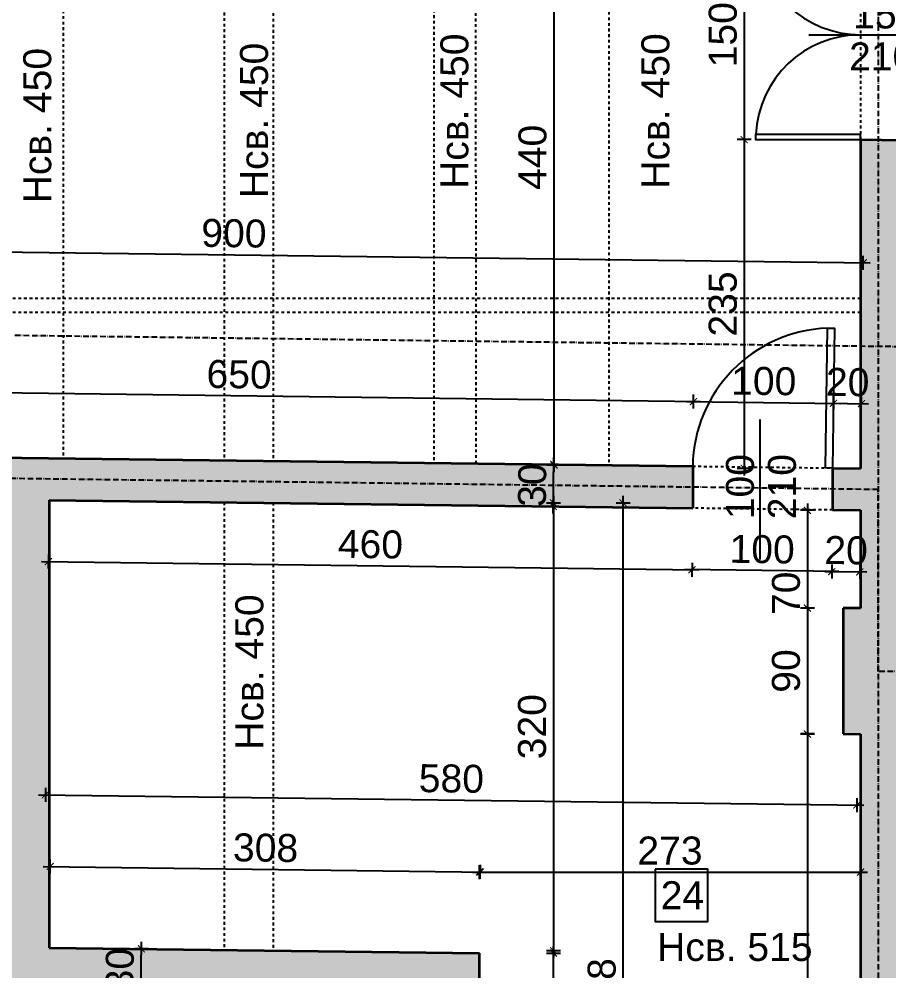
# Model space of a CAD drawing. Header units: inches. Extents: x -72385 to 39588, y -6525 to 66685.
# Drawn here: x -51999 to -51377, y 22684 to 23364 of the extents above; entities that cross this region are included whole.
import ezdxf

# ---------------------------------------------------------------- set-up
doc = ezdxf.new("R2010")
doc.units = ezdxf.units.IN
doc.header["$MEASUREMENT"] = 0
doc.linetypes.add('DashDot', pattern=[0.6, 0.4, -0.1, 0, -0.1])
doc.linetypes.add('Hidden', pattern=[0.4, 0.2, -0.2])
for name, color, linetype, lineweight in [('Врати', 251, 'Continuous', 25), ('Линия на разрез', 252, 'DashDot', 25), ('Надписи Hсв', 252, 'Continuous', 25), ('Надписи врати', 252, 'Continuous', 25), ('Надписи коти вътрешни', 252, 'Continuous', 25), ('Надписи номера на пом.', 252, 'Continuous', 25), ('Оси', 252, 'DashDot', 25), ('Пунктир', 253, 'Hidden', 25), ('Разрезни линии', 7, 'Continuous', 35), ('Щрих стени', 254, 'Continuous', 25)]:
    doc.layers.add(name, color=color, linetype=linetype, lineweight=lineweight)
doc.styles.add('Arial Regular', font='arial.ttf')
doc.styles.get("Standard").update_dxf_attribs({"font": 'arial.ttf'})
doc.dimstyles.new('Annotative', dxfattribs={"dimscale": 0, "dimtxt": 20, "dimasz": 5, "dimexe": 5, "dimexo": 5, "dimgap": 5, "dimtad": 1, "dimdec": 0, "dimzin": 0, "dimdsep": 46, "dimtxsty": 'Standard', "dimblk": 'ARCHTICK', "dimcen": 5, "dimdle": 5, "dimadec": 0, "dimazin": 0, "dimtfac": 1, "dimtdec": 0, "dimtofl": 0, "dimtmove": 0, "dimatfit": 3, "dimldrblk": 'ARCHTICK', "dimfxl": 5, "dimfxlon": 1, "dimtolj": 1, "dimtzin": 0, "dimarcsym": 1})

# ---------------------------------------------------------------- blocks, each defined once
blk = doc.blocks.new('_ArchTick')
at = {"color": 0, "linetype": 'ByBlock', "const_width": 0.15}
blk.add_lwpolyline([(-0.5, -0.5), (0.5, 0.5)], dxfattribs=at)
blk = doc.blocks.new('*D2519')
at = {"layer": 'Defpoints', "color": 0, "ltscale": 50, "transparency": 16777216}
for p in [(-51669.84, 22696.63), (-51616.89, 22696.63), (-51669.84, 22319.1)]:
    blk.add_point(p, dxfattribs=at)
at = {"layer": 'Надписи коти вътрешни', "color": 0, "lineweight": -2, "ltscale": 50, "transparency": 16777216}
for p, q in [((-51616.89, 22314.1), (-51616.89, 22701.63)), ((-51621.89, 22696.63), (-51611.89, 22696.63)), ((-51621.89, 22319.1), (-51611.89, 22319.1))]:
    blk.add_line(p, q, dxfattribs=at)
at = {"layer": 'Надписи коти вътрешни', "color": 0, "lineweight": -2, "ltscale": 50, "transparency": 16777216, "xscale": 5, "yscale": 5, "zscale": 5}
for p, rotation in [((-51616.89, 22696.63), 90), ((-51616.89, 22319.1), 270)]:
    blk.add_blockref('_ArchTick', p, dxfattribs=dict(at, rotation=rotation))
at = {"layer": 'Надписи коти вътрешни', "color": 0, "ltscale": 50, "transparency": 16777216, "insert": (-51632.11, 22507.87), "char_height": 20, "attachment_point": 5, "rotation": 90}
blk.add_mtext('\\A1;378', dxfattribs=at)
blk = doc.blocks.new('*D2520')
at = {"layer": 'Defpoints', "color": 0, "ltscale": 50, "transparency": 16777216}
for p in [(-51817.34, 23018.53), (-51817.34, 22698.51), (-51616.89, 22698.51)]:
    blk.add_point(p, dxfattribs=at)
at = {"layer": 'Надписи коти вътрешни', "color": 0, "lineweight": -2, "ltscale": 50, "transparency": 16777216}
for p, q in [((-51616.89, 23023.53), (-51616.89, 22693.51)), ((-51621.89, 23018.53), (-51611.89, 23018.53)), ((-51621.89, 22698.51), (-51611.89, 22698.51))]:
    blk.add_line(p, q, dxfattribs=at)
at = {"layer": 'Надписи коти вътрешни', "color": 0, "lineweight": -2, "ltscale": 50, "transparency": 16777216, "xscale": 5, "yscale": 5, "zscale": 5}
for p, rotation in [((-51616.89, 23018.53), 90), ((-51616.89, 22698.51), 270)]:
    blk.add_blockref('_ArchTick', p, dxfattribs=dict(at, rotation=rotation))
at = {"layer": 'Надписи коти вътрешни', "color": 0, "ltscale": 50, "transparency": 16777216, "insert": (-51632.11, 22858.52), "char_height": 20, "attachment_point": 5, "rotation": 90}
blk.add_mtext('\\A1;320', dxfattribs=at)
blk = doc.blocks.new('*D2521')
at = {"layer": 'Defpoints', "color": 0, "ltscale": 50, "transparency": 16777216}
for p in [(-51669.1, 22754.71), (-51977.34, 22700.55), (-51669.84, 22696.63)]:
    blk.add_point(p, dxfattribs=at)
at = {"layer": 'Надписи коти вътрешни', "color": 0, "lineweight": -2, "ltscale": 50, "transparency": 16777216}
for p, q in [((-51976.66, 22753.63), (-51976.53, 22763.63)), ((-51981.6, 22758.69), (-51664.1, 22754.65)), ((-51669.16, 22749.71), (-51669.03, 22759.71))]:
    blk.add_line(p, q, dxfattribs=at)
at = {"layer": 'Надписи коти вътрешни', "color": 0, "lineweight": -2, "ltscale": 50, "transparency": 16777216, "xscale": 5, "yscale": 5, "zscale": 5}
for p, rotation in [((-51976.6, 22758.63), 179.2706286525459), ((-51669.1, 22754.71), 359.2706286525458)]:
    blk.add_blockref('_ArchTick', p, dxfattribs=dict(at, rotation=rotation))
at = {"layer": 'Надписи коти вътрешни', "color": 0, "ltscale": 50, "transparency": 16777216, "insert": (-51822.65, 22771.89), "char_height": 20, "attachment_point": 5, "rotation": 359.27063}
blk.add_mtext('\\A1;308', dxfattribs=at)
blk = doc.blocks.new('*D2522')
at = {"layer": 'Defpoints', "color": 0, "ltscale": 50, "transparency": 16777216}
for p in [(-51397.34, 22754.65), (-51669.84, 22696.63), (-51397.34, 22696.63)]:
    blk.add_point(p, dxfattribs=at)
at = {"layer": 'Надписи коти вътрешни', "color": 0, "lineweight": -2, "ltscale": 50, "transparency": 16777216}
for p, q in [((-51674.84, 22754.65), (-51392.34, 22754.65)), ((-51669.84, 22749.65), (-51669.84, 22759.65)), ((-51397.34, 22749.65), (-51397.34, 22759.65))]:
    blk.add_line(p, q, dxfattribs=at)
at = {"layer": 'Надписи коти вътрешни', "color": 0, "lineweight": -2, "ltscale": 50, "transparency": 16777216, "xscale": 5, "yscale": 5, "zscale": 5, "rotation": 180}
blk.add_blockref('_ArchTick', (-51669.84, 22754.65), dxfattribs=at)
at = {"layer": 'Надписи коти вътрешни', "color": 0, "lineweight": -2, "ltscale": 50, "transparency": 16777216, "xscale": 5, "yscale": 5, "zscale": 5}
blk.add_blockref('_ArchTick', (-51397.34, 22754.65), dxfattribs=at)
at = {"layer": 'Надписи коти вътрешни', "color": 0, "ltscale": 50, "transparency": 16777216, "insert": (-51533.59, 22769.87), "char_height": 20, "attachment_point": 5}
blk.add_mtext('\\A1;273', dxfattribs=at)
blk = doc.blocks.new('*D2523')
at = {"layer": 'Defpoints', "color": 0, "ltscale": 50, "transparency": 16777216}
for p in [(-51977.34, 23020.57), (-51397.34, 23013.19), (-51400.02, 22802.47)]:
    blk.add_point(p, dxfattribs=at)
at = {"layer": 'Надписи коти вътрешни', "color": 0, "lineweight": -2, "ltscale": 50, "transparency": 16777216}
for p, q in [((-51985.02, 22809.91), (-51395.02, 22802.4)), ((-51979.96, 22814.85), (-51980.08, 22804.85)), ((-51399.96, 22807.47), (-51400.08, 22797.47))]:
    blk.add_line(p, q, dxfattribs=at)
at = {"layer": 'Надписи коти вътрешни', "color": 0, "lineweight": -2, "ltscale": 50, "transparency": 16777216, "xscale": 5, "yscale": 5, "zscale": 5}
for p, rotation in [((-51980.02, 22809.85), 179.270628652547), ((-51400.02, 22802.47), 359.2706286525469)]:
    blk.add_blockref('_ArchTick', p, dxfattribs=dict(at, rotation=rotation))
at = {"layer": 'Надписи коти вътрешни', "color": 0, "ltscale": 50, "transparency": 16777216, "insert": (-51689.83, 22821.37), "char_height": 20, "attachment_point": 5, "rotation": 359.27063}
blk.add_mtext('\\A1;580', dxfattribs=at)
blk = doc.blocks.new('*D2524')
at = {"layer": 'Defpoints', "color": 0, "ltscale": 50, "transparency": 16777216}
for p in [(-51977.34, 23020.57), (-51517.34, 23014.72), (-51517.9, 22970.72)]:
    blk.add_point(p, dxfattribs=at)
at = {"layer": 'Надписи коти вътрешни', "color": 0, "lineweight": -2, "ltscale": 50, "transparency": 16777216}
for p, q in [((-51977.83, 22981.57), (-51977.96, 22971.58)), ((-51982.9, 22976.64), (-51512.9, 22970.65)), ((-51517.83, 22975.72), (-51517.96, 22965.72))]:
    blk.add_line(p, q, dxfattribs=at)
at = {"layer": 'Надписи коти вътрешни', "color": 0, "lineweight": -2, "ltscale": 50, "transparency": 16777216, "xscale": 5, "yscale": 5, "zscale": 5}
for p, rotation in [((-51977.9, 22976.57), 179.2706286525471), ((-51517.9, 22970.72), 359.2706286525471)]:
    blk.add_blockref('_ArchTick', p, dxfattribs=dict(at, rotation=rotation))
at = {"layer": 'Надписи коти вътрешни', "color": 0, "ltscale": 50, "transparency": 16777216, "insert": (-51747.7, 22988.86), "char_height": 20, "attachment_point": 5, "rotation": 359.27063}
blk.add_mtext('\\A1;460', dxfattribs=at)
blk = doc.blocks.new('*D2525')
at = {"layer": 'Defpoints', "color": 0, "ltscale": 50, "transparency": 16777216}
for p in [(-51517.34, 23014.72), (-51417.34, 23013.44), (-51517.9, 22970.72)]:
    blk.add_point(p, dxfattribs=at)
at = {"layer": 'Надписи коти вътрешни', "color": 0, "lineweight": -2, "ltscale": 50, "transparency": 16777216}
for p, q in [((-51517.83, 22975.72), (-51517.96, 22965.72)), ((-51417.83, 22974.45), (-51417.96, 22964.45)), ((-51412.9, 22969.38), (-51522.9, 22970.78))]:
    blk.add_line(p, q, dxfattribs=at)
at = {"layer": 'Надписи коти вътрешни', "color": 0, "lineweight": -2, "ltscale": 50, "transparency": 16777216, "xscale": 5, "yscale": 5, "zscale": 5}
for p, rotation in [((-51517.9, 22970.72), 179.2706286525504), ((-51417.9, 22969.45), 359.2706286525504)]:
    blk.add_blockref('_ArchTick', p, dxfattribs=dict(at, rotation=rotation))
at = {"layer": 'Надписи коти вътрешни', "color": 0, "ltscale": 50, "transparency": 16777216, "insert": (-51467.7, 22985.29), "char_height": 20, "attachment_point": 5, "rotation": 359.27063}
blk.add_mtext('\\A1;100', dxfattribs=at)
blk = doc.blocks.new('*D2526')
at = {"layer": 'Defpoints', "color": 0, "ltscale": 50, "transparency": 16777216}
for p in [(-51417.34, 23013.44), (-51397.34, 23013.19), (-51397.9, 22969.19)]:
    blk.add_point(p, dxfattribs=at)
at = {"layer": 'Надписи коти вътрешни', "color": 0, "lineweight": -2, "ltscale": 50, "transparency": 16777216}
for p, q in [((-51417.83, 22974.45), (-51417.96, 22964.45)), ((-51397.83, 22974.19), (-51397.96, 22964.19)), ((-51422.9, 22969.51), (-51392.9, 22969.13))]:
    blk.add_line(p, q, dxfattribs=at)
at = {"layer": 'Надписи коти вътрешни', "color": 0, "lineweight": -2, "ltscale": 50, "transparency": 16777216, "xscale": 5, "yscale": 5, "zscale": 5}
for p, rotation in [((-51417.9, 22969.45), 179.2706286525463), ((-51397.9, 22969.19), 359.2706286525462)]:
    blk.add_blockref('_ArchTick', p, dxfattribs=dict(at, rotation=rotation))
at = {"layer": 'Надписи коти вътрешни', "color": 0, "ltscale": 50, "transparency": 16777216, "insert": (-51407.7, 22984.53), "char_height": 20, "attachment_point": 5, "rotation": 359.27063}
blk.add_mtext('\\A1;20', dxfattribs=at)
blk = doc.blocks.new('*D2527')
at = {"layer": 'Defpoints', "color": 0, "ltscale": 50, "transparency": 16777216}
for p in [(-51397.34, 23013.19), (-51435.37, 22943.18), (-51397.34, 22943.18)]:
    blk.add_point(p, dxfattribs=at)
at = {"layer": 'Надписи коти вътрешни', "color": 0, "lineweight": -2, "ltscale": 50, "transparency": 16777216}
for p, q in [((-51430.37, 23013.19), (-51440.37, 23013.19)), ((-51435.37, 23018.19), (-51435.37, 22938.18)), ((-51430.37, 22943.18), (-51440.37, 22943.18))]:
    blk.add_line(p, q, dxfattribs=at)
at = {"layer": 'Надписи коти вътрешни', "color": 0, "lineweight": -2, "ltscale": 50, "transparency": 16777216, "xscale": 5, "yscale": 5, "zscale": 5}
for p, rotation in [((-51435.37, 23013.19), 90), ((-51435.37, 22943.18), 270)]:
    blk.add_blockref('_ArchTick', p, dxfattribs=dict(at, rotation=rotation))
at = {"layer": 'Надписи коти вътрешни', "color": 0, "ltscale": 50, "transparency": 16777216, "insert": (-51450.58, 22953.86), "char_height": 20, "attachment_point": 5, "rotation": 90}
blk.add_mtext('\\A1;70', dxfattribs=at)
blk = doc.blocks.new('*D2528')
at = {"layer": 'Defpoints', "color": 0, "ltscale": 50, "transparency": 16777216}
for p in [(-51409.84, 22943.34), (-51435.37, 22853.33), (-51409.84, 22853.33)]:
    blk.add_point(p, dxfattribs=at)
at = {"layer": 'Надписи коти вътрешни', "color": 0, "lineweight": -2, "ltscale": 50, "transparency": 16777216}
for p, q in [((-51435.37, 22948.34), (-51435.37, 22848.33)), ((-51430.37, 22943.34), (-51440.37, 22943.34)), ((-51430.37, 22853.33), (-51440.37, 22853.33))]:
    blk.add_line(p, q, dxfattribs=at)
at = {"layer": 'Надписи коти вътрешни', "color": 0, "lineweight": -2, "ltscale": 50, "transparency": 16777216, "xscale": 5, "yscale": 5, "zscale": 5}
for p, rotation in [((-51435.37, 22943.34), 90), ((-51435.37, 22853.33), 270)]:
    blk.add_blockref('_ArchTick', p, dxfattribs=dict(at, rotation=rotation))
at = {"layer": 'Надписи коти вътрешни', "color": 0, "ltscale": 50, "transparency": 16777216, "insert": (-51450.58, 22898.34), "char_height": 20, "attachment_point": 5, "rotation": 90}
blk.add_mtext('\\A1;90', dxfattribs=at)
blk = doc.blocks.new('*D2529')
at = {"layer": 'Defpoints', "color": 0, "ltscale": 50, "transparency": 16777216}
for p in [(-51397.34, 22853.17), (-51435.37, 22360.63), (-51397.34, 22360.63)]:
    blk.add_point(p, dxfattribs=at)
at = {"layer": 'Надписи коти вътрешни', "color": 0, "lineweight": -2, "ltscale": 50, "transparency": 16777216}
for p, q in [((-51435.37, 22858.17), (-51435.37, 22355.63)), ((-51430.37, 22853.17), (-51440.37, 22853.17)), ((-51430.37, 22360.63), (-51440.37, 22360.63))]:
    blk.add_line(p, q, dxfattribs=at)
at = {"layer": 'Надписи коти вътрешни', "color": 0, "lineweight": -2, "ltscale": 50, "transparency": 16777216, "xscale": 5, "yscale": 5, "zscale": 5}
for p, rotation in [((-51435.37, 22853.17), 90), ((-51435.37, 22360.63), 270)]:
    blk.add_blockref('_ArchTick', p, dxfattribs=dict(at, rotation=rotation))
at = {"layer": 'Надписи коти вътрешни', "color": 0, "ltscale": 50, "transparency": 16777216, "insert": (-51450.59, 22606.9), "char_height": 20, "attachment_point": 5, "rotation": 90}
blk.add_mtext('\\A1;493', dxfattribs=at)
blk = doc.blocks.new('*D4097')
at = {"layer": 'Defpoints', "color": 0, "ltscale": 50, "transparency": 16777216}
for p in [(-51817.34, 23018.53), (-51567.09, 23018.53), (-51817.34, 22320.98)]:
    blk.add_point(p, dxfattribs=at)
at = {"layer": 'Надписи коти вътрешни', "color": 0, "lineweight": -2, "ltscale": 50, "transparency": 16777216}
for p, q in [((-51567.09, 22315.98), (-51567.09, 23023.53)), ((-51572.09, 23018.53), (-51562.09, 23018.53)), ((-51572.09, 22320.98), (-51562.09, 22320.98))]:
    blk.add_line(p, q, dxfattribs=at)
at = {"layer": 'Надписи коти вътрешни', "color": 0, "lineweight": -2, "ltscale": 50, "transparency": 16777216, "xscale": 5, "yscale": 5, "zscale": 5}
for p, rotation in [((-51567.09, 23018.53), 90), ((-51567.09, 22320.98), 270)]:
    blk.add_blockref('_ArchTick', p, dxfattribs=dict(at, rotation=rotation))
at = {"layer": 'Надписи коти вътрешни', "color": 0, "ltscale": 50, "transparency": 16777216, "insert": (-51582.3, 22669.76), "char_height": 20, "attachment_point": 5, "rotation": 90}
blk.add_mtext('\\A1;698', dxfattribs=at)
blk = doc.blocks.new('*D2554')
at = {"layer": 'Defpoints', "color": 0, "ltscale": 50, "transparency": 16777216}
for p in [(-51516.75, 23090.95), (-52167.34, 23052.99), (-51517.34, 23044.72)]:
    blk.add_point(p, dxfattribs=at)
at = {"layer": 'Надписи коти вътрешни', "color": 0, "lineweight": -2, "ltscale": 50, "transparency": 16777216}
for p, q in [((-52166.81, 23094.23), (-52166.69, 23104.23)), ((-52171.75, 23099.29), (-51511.75, 23090.89)), ((-51516.81, 23085.95), (-51516.69, 23095.95))]:
    blk.add_line(p, q, dxfattribs=at)
at = {"layer": 'Надписи коти вътрешни', "color": 0, "lineweight": -2, "ltscale": 50, "transparency": 16777216, "xscale": 5, "yscale": 5, "zscale": 5}
for p, rotation in [((-52166.75, 23099.23), 179.2706286525498), ((-51516.75, 23090.95), 359.2706286525498)]:
    blk.add_blockref('_ArchTick', p, dxfattribs=dict(at, rotation=rotation))
at = {"layer": 'Надписи коти вътрешни', "color": 0, "ltscale": 50, "transparency": 16777216, "insert": (-51841.56, 23110.3), "char_height": 20, "attachment_point": 5, "rotation": 359.27063}
blk.add_mtext('\\A1;650', dxfattribs=at)
blk = doc.blocks.new('*D2555')
at = {"layer": 'Defpoints', "color": 0, "ltscale": 50, "transparency": 16777216}
for p in [(-51416.75, 23089.68), (-51517.34, 23044.72), (-51417.34, 23043.44)]:
    blk.add_point(p, dxfattribs=at)
at = {"layer": 'Надписи коти вътрешни', "color": 0, "lineweight": -2, "ltscale": 50, "transparency": 16777216}
for p, q in [((-51516.81, 23085.95), (-51516.69, 23095.95)), ((-51416.81, 23084.68), (-51416.69, 23094.68)), ((-51521.75, 23091.01), (-51411.75, 23089.61))]:
    blk.add_line(p, q, dxfattribs=at)
at = {"layer": 'Надписи коти вътрешни', "color": 0, "lineweight": -2, "ltscale": 50, "transparency": 16777216, "xscale": 5, "yscale": 5, "zscale": 5}
for p, rotation in [((-51516.75, 23090.95), 179.2706286525463), ((-51416.75, 23089.68), 359.2706286525462)]:
    blk.add_blockref('_ArchTick', p, dxfattribs=dict(at, rotation=rotation))
at = {"layer": 'Надписи коти вътрешни', "color": 0, "ltscale": 50, "transparency": 16777216, "insert": (-51466.56, 23105.52), "char_height": 20, "attachment_point": 5, "rotation": 359.27063}
blk.add_mtext('\\A1;100', dxfattribs=at)
blk = doc.blocks.new('*D2556')
at = {"layer": 'Defpoints', "color": 0, "ltscale": 50, "transparency": 16777216}
for p in [(-51396.75, 23089.42), (-51417.34, 23043.44), (-51397.34, 23043.19)]:
    blk.add_point(p, dxfattribs=at)
at = {"layer": 'Надписи коти вътрешни', "color": 0, "lineweight": -2, "ltscale": 50, "transparency": 16777216}
for p, q in [((-51416.81, 23084.68), (-51416.69, 23094.68)), ((-51421.75, 23089.74), (-51391.75, 23089.36)), ((-51396.81, 23084.42), (-51396.69, 23094.42))]:
    blk.add_line(p, q, dxfattribs=at)
at = {"layer": 'Надписи коти вътрешни', "color": 0, "lineweight": -2, "ltscale": 50, "transparency": 16777216, "xscale": 5, "yscale": 5, "zscale": 5}
for p, rotation in [((-51416.75, 23089.68), 179.2706286525567), ((-51396.75, 23089.42), 359.2706286525566)]:
    blk.add_blockref('_ArchTick', p, dxfattribs=dict(at, rotation=rotation))
at = {"layer": 'Надписи коти вътрешни', "color": 0, "ltscale": 50, "transparency": 16777216, "insert": (-51406.56, 23104.76), "char_height": 20, "attachment_point": 5, "rotation": 359.27063}
blk.add_mtext('\\A1;20', dxfattribs=at)
blk = doc.blocks.new('*D2565')
at = {"layer": 'Defpoints', "color": 0, "ltscale": 50, "transparency": 16777216}
for p in [(-51397.34, 23428.17), (-51480.55, 23278.16), (-51397.34, 23278.16)]:
    blk.add_point(p, dxfattribs=at)
at = {"layer": 'Надписи коти вътрешни', "color": 0, "lineweight": -2, "ltscale": 50, "transparency": 16777216}
for p, q in [((-51475.55, 23428.17), (-51485.55, 23428.17)), ((-51480.55, 23433.17), (-51480.55, 23273.16)), ((-51475.55, 23278.16), (-51485.55, 23278.16))]:
    blk.add_line(p, q, dxfattribs=at)
at = {"layer": 'Надписи коти вътрешни', "color": 0, "lineweight": -2, "ltscale": 50, "transparency": 16777216, "xscale": 5, "yscale": 5, "zscale": 5}
for p, rotation in [((-51480.55, 23428.17), 90), ((-51480.55, 23278.16), 270)]:
    blk.add_blockref('_ArchTick', p, dxfattribs=dict(at, rotation=rotation))
at = {"layer": 'Надписи коти вътрешни', "color": 0, "ltscale": 50, "transparency": 16777216, "insert": (-51495.76, 23353.17), "char_height": 20, "attachment_point": 5, "rotation": 90}
blk.add_mtext('\\A1;150', dxfattribs=at)
blk = doc.blocks.new('*D2566')
at = {"layer": 'Defpoints', "color": 0, "ltscale": 50, "transparency": 16777216}
for p in [(-51397.34, 23278.16), (-51480.55, 23043.19), (-51397.34, 23043.19)]:
    blk.add_point(p, dxfattribs=at)
at = {"layer": 'Надписи коти вътрешни', "color": 0, "lineweight": -2, "ltscale": 50, "transparency": 16777216}
for p, q in [((-51480.55, 23283.16), (-51480.55, 23038.19)), ((-51475.55, 23278.16), (-51485.55, 23278.16)), ((-51475.55, 23043.19), (-51485.55, 23043.19))]:
    blk.add_line(p, q, dxfattribs=at)
at = {"layer": 'Надписи коти вътрешни', "color": 0, "lineweight": -2, "ltscale": 50, "transparency": 16777216, "xscale": 5, "yscale": 5, "zscale": 5}
for p, rotation in [((-51480.55, 23278.16), 90), ((-51480.55, 23043.19), 270)]:
    blk.add_blockref('_ArchTick', p, dxfattribs=dict(at, rotation=rotation))
at = {"layer": 'Надписи коти вътрешни', "color": 0, "ltscale": 50, "transparency": 16777216, "insert": (-51495.77, 23160.68), "char_height": 20, "attachment_point": 5, "rotation": 90}
blk.add_mtext('\\A1;235', dxfattribs=at)
blk = doc.blocks.new('*D7339')
at = {"layer": 'Defpoints', "color": 0, "ltscale": 50, "transparency": 16777216}
for p in [(-51577.34, 23485.52), (-51616.54, 23045.48), (-51577.34, 23045.48)]:
    blk.add_point(p, dxfattribs=at)
at = {"layer": 'Надписи коти вътрешни', "color": 0, "lineweight": -2, "ltscale": 50, "transparency": 16777216}
for p, q in [((-51616.54, 23490.52), (-51616.54, 23040.48)), ((-51611.54, 23485.52), (-51621.54, 23485.52)), ((-51611.54, 23045.48), (-51621.54, 23045.48))]:
    blk.add_line(p, q, dxfattribs=at)
at = {"layer": 'Надписи коти вътрешни', "color": 0, "lineweight": -2, "ltscale": 50, "transparency": 16777216, "xscale": 5, "yscale": 5, "zscale": 5}
for p, rotation in [((-51616.54, 23485.52), 90), ((-51616.54, 23045.48), 270)]:
    blk.add_blockref('_ArchTick', p, dxfattribs=dict(at, rotation=rotation))
at = {"layer": 'Надписи коти вътрешни', "color": 0, "ltscale": 50, "transparency": 16777216, "insert": (-51631.76, 23265.5), "char_height": 20, "attachment_point": 5, "rotation": 90}
blk.add_mtext('\\A1;440', dxfattribs=at)
blk = doc.blocks.new('*D2567')
at = {"layer": 'Defpoints', "color": 0, "ltscale": 50, "transparency": 16777216}
for p in [(-51395.47, 23190.18), (-52297.34, 23054.65), (-51397.34, 23043.19)]:
    blk.add_point(p, dxfattribs=at)
at = {"layer": 'Надписи коти вътрешни', "color": 0, "lineweight": -2, "ltscale": 50, "transparency": 16777216}
for p, q in [((-52295.53, 23196.64), (-52295.4, 23206.64)), ((-52300.47, 23201.7), (-51390.47, 23190.11)), ((-51395.53, 23185.18), (-51395.4, 23195.18))]:
    blk.add_line(p, q, dxfattribs=at)
at = {"layer": 'Надписи коти вътрешни', "color": 0, "lineweight": -2, "ltscale": 50, "transparency": 16777216, "xscale": 5, "yscale": 5, "zscale": 5}
for p, rotation in [((-52295.47, 23201.64), 179.2706286525499), ((-51395.47, 23190.18), 359.2706286525499)]:
    blk.add_blockref('_ArchTick', p, dxfattribs=dict(at, rotation=rotation))
at = {"layer": 'Надписи коти вътрешни', "color": 0, "ltscale": 50, "transparency": 16777216, "insert": (-51845.27, 23211.12), "char_height": 20, "attachment_point": 5, "rotation": 359.27063}
blk.add_mtext('\\A1;900', dxfattribs=at)
blk = doc.blocks.new('*D7338')
at = {"layer": 'Defpoints', "color": 0, "ltscale": 10, "transparency": 16777216}
for p in [(-51976.96, 23050.57), (-51616.61, 23045.98), (-51977.34, 23020.57)]:
    blk.add_point(p, dxfattribs=at)
at = {"layer": 'Надписи коти вътрешни', "color": 0, "lineweight": -2, "ltscale": 10, "transparency": 16777216}
for p, q in [((-51617.05, 23010.98), (-51616.54, 23050.98)), ((-51621.61, 23046.05), (-51611.61, 23045.92)), ((-51621.99, 23016.05), (-51611.99, 23015.92))]:
    blk.add_line(p, q, dxfattribs=at)
at = {"layer": 'Надписи коти вътрешни', "color": 0, "lineweight": -2, "ltscale": 10, "transparency": 16777216, "xscale": 5, "yscale": 5, "zscale": 5}
for p, rotation in [((-51616.61, 23045.98), 89.27062865254896), ((-51616.99, 23015.98), 269.270628652549)]:
    blk.add_blockref('_ArchTick', p, dxfattribs=dict(at, rotation=rotation))
at = {"layer": 'Надписи коти вътрешни', "color": 0, "ltscale": 10, "transparency": 16777216, "insert": (-51632.02, 23031.18), "char_height": 20, "attachment_point": 5, "rotation": 89.27063}
blk.add_mtext('\\A1;30', dxfattribs=at)
blk = doc.blocks.new('*D7372')
at = {"layer": 'Defpoints', "color": 0, "ltscale": 10, "transparency": 16777216}
for p in [(-51911.41, 22699.71), (-51892.78, 22699.47), (-51893.16, 22669.47)]:
    blk.add_point(p, dxfattribs=at)
at = {"layer": 'Надписи коти вътрешни', "color": 0, "lineweight": -2, "ltscale": 10, "transparency": 16777216}
for p, q in [((-51911.86, 22664.71), (-51911.35, 22704.71)), ((-51906.41, 22699.64), (-51916.41, 22699.77)), ((-51906.79, 22669.65), (-51916.79, 22669.77))]:
    blk.add_line(p, q, dxfattribs=at)
at = {"layer": 'Надписи коти вътрешни', "color": 0, "lineweight": -2, "ltscale": 10, "transparency": 16777216, "xscale": 5, "yscale": 5, "zscale": 5}
for p, rotation in [((-51911.41, 22699.71), 89.27062865256313), ((-51911.79, 22669.71), 269.2706286525631)]:
    blk.add_blockref('_ArchTick', p, dxfattribs=dict(at, rotation=rotation))
at = {"layer": 'Надписи коти вътрешни', "color": 0, "ltscale": 10, "transparency": 16777216, "insert": (-51926.82, 22684.9), "char_height": 20, "attachment_point": 5, "rotation": 89.27063}
blk.add_mtext('\\A1;30', dxfattribs=at)

msp = doc.modelspace()

# ---------------------------------------------------------------- hatches: boundary and pattern name
at = {"layer": 'Щрих стени', "ltscale": 10}
h = msp.add_hatch(color=256, dxfattribs=at)
h.dxf.hatch_style = 1
h.paths.add_polyline_path([(-51702.34, 24104.66), (-51802.34, 24105.93), (-51802.34, 24120.93), (-52317.34, 24127.49), (-52317.34, 24077.49), (-52272.34, 24076.91), (-52272.34, 24091.91), (-51702.34, 24084.66)])
h.paths.add_polyline_path([(-52257.34, 23904.21), (-52272.34, 23904.4), (-52272.34, 24016.91), (-52317.34, 24017.48), (-52317.34, 23319.92), (-52282.34, 23319.48), (-52282.34, 23494.49), (-52262.34, 23494.24), (-52262.34, 23544.24), (-52272.34, 23544.37), (-52272.34, 23874.4), (-52257.34, 23874.21)])
h.paths.add_polyline_path([(-51677.34, 23756.81), (-52152.34, 23762.86), (-52152.34, 23492.84), (-52057.33, 23491.63), (-52056.95, 23521.63), (-52122.34, 23522.46), (-52122.34, 23732.48), (-51887.34, 23729.48), (-51887.34, 23519.47), (-51956.95, 23520.35), (-51957.33, 23490.35), (-51847.34, 23488.95), (-51846.96, 23518.95), (-51857.34, 23519.08), (-51857.34, 23729.1), (-51707.34, 23727.19), (-51707.34, 23517.17), (-51716.96, 23517.3), (-51717.34, 23487.3), (-51409.84, 23483.39), (-51409.84, 23453.33), (-51397.34, 23453.17), (-51397.34, 23428.17), (-51367.34, 23427.79), (-51367.34, 23452.79), (-51359.84, 23452.7), (-51359.84, 23482.75), (-51169.84, 23480.33), (-51169.84, 23510.33), (-51329.81, 23512.37), (-51329.81, 23542.32), (-51409.84, 23543.34), (-51409.84, 23513.39), (-51537.34, 23515.01), (-51537.34, 24082.56), (-51402.34, 24080.84), (-51402.34, 24035.83), (-51367.34, 24035.39), (-51367.34, 24115.4), (-51612.34, 24118.51), (-51612.34, 24083.51), (-51567.34, 24082.94), (-51567.34, 23895.42), (-52157.34, 23902.93), (-52157.34, 23872.93), (-51567.34, 23865.42), (-51567.34, 23515.39), (-51677.34, 23516.79)])
h.paths.add_polyline_path([(-51067.34, 24111.58), (-51102.34, 24112.02), (-51102.34, 24077.02), (-51067.34, 24076.57)])
h.paths.add_polyline_path([(-50767.34, 24107.76), (-50802.34, 24108.2), (-50802.34, 24028.2), (-50799.84, 24028.16), (-50799.84, 23928.16), (-50769.84, 23927.77), (-50769.84, 24027.78), (-50767.34, 24027.75)])
h.paths.add_polyline_path([(-49559.84, 23489.84), (-49559.84, 23519.79), (-49609.84, 23520.43), (-49609.84, 23490.47), (-50159.84, 23497.47), (-50159.84, 23527.43), (-50209.84, 23528.06), (-50209.84, 23498.11), (-50759.84, 23505.11), (-50759.84, 23535.07), (-50769.84, 23535.19), (-50769.84, 23837.77), (-50799.84, 23838.15), (-50799.84, 23535.58), (-50809.84, 23535.7), (-50809.84, 23505.75), (-51009.84, 23508.3), (-51009.84, 23478.29), (-50809.84, 23475.75), (-50809.84, 23445.7), (-50759.84, 23445.06), (-50759.84, 23475.11), (-50209.84, 23468.11), (-50209.84, 23438.06), (-50159.84, 23437.42), (-50159.84, 23467.47), (-49634.84, 23460.79), (-49634.84, 23430.74), (-49609.84, 23430.42), (-49559.84, 23429.78), (-49559.84, 23459.83), (-49009.84, 23452.83), (-49009.84, 23422.78), (-48999.84, 23422.65), (-48999.84, 23397.65), (-48969.84, 23397.27), (-48969.84, 23422.27), (-48959.84, 23422.14), (-48959.84, 23452.2), (-48409.84, 23445.19), (-48409.84, 23415.14), (-48359.84, 23414.51), (-48359.84, 23444.56), (-48134.84, 23441.69), (-48134.84, 23471.69), (-48359.84, 23474.56), (-48359.84, 23504.51), (-48409.84, 23505.15), (-48409.84, 23475.2), (-48959.84, 23482.2), (-48959.84, 23512.15), (-49009.84, 23512.79), (-49009.84, 23482.83)])
h.paths.add_polyline_path([(-52517.34, 23279.72), (-52527.34, 23279.72), (-52527.34, 23259.72), (-52517.34, 23259.72)])
h.paths.add_polyline_path([(-52517.34, 23059.72), (-52527.34, 23059.72), (-52527.34, 23039.72), (-52517.34, 23039.72)])
h.paths.add_polyline_path([(-52267.34, 23054.27), (-52317.34, 23054.9), (-52317.34, 23019.9), (-52282.34, 23019.45), (-52282.34, 23024.45), (-52267.34, 23024.26)])
h.paths.add_polyline_path([(-51517.34, 23044.72), (-52167.34, 23052.99), (-52167.34, 23022.99), (-52007.34, 23020.95), (-52007.34, 22323.4), (-52152.34, 22325.24), (-52152.34, 22290.24), (-51967.34, 22287.88), (-51967.34, 22322.89), (-51977.34, 22323.02), (-51977.34, 22670.54), (-51699.84, 22667.01), (-51699.84, 22319.48), (-51702.34, 22284.51), (-51667.34, 22284.07), (-51667.34, 22319.07), (-51669.84, 22319.1), (-51669.84, 22696.63), (-51977.34, 22700.55), (-51977.34, 23020.57), (-51517.34, 23014.72)])
h.paths.add_polyline_path([(-52282.34, 22754.45), (-52317.34, 22754.9), (-52317.34, 22292.34), (-52252.34, 22291.51), (-52252.34, 22326.52), (-52282.34, 22326.9)])
h.paths.add_polyline_path([(-51367.34, 22852.79), (-51347.34, 22852.54), (-51347.34, 22892.54), (-51367.34, 22892.8), (-51367.34, 23182.82), (-51162.34, 23180.21), (-51162.34, 23210.21), (-51367.34, 23212.82), (-51367.34, 23277.78), (-51397.34, 23278.16), (-51397.34, 23043.19), (-51417.34, 23043.44), (-51417.34, 23013.44), (-51397.34, 23013.19), (-51397.34, 22943.18), (-51409.84, 22943.34), (-51409.84, 22853.33), (-51397.34, 22853.17), (-51397.34, 22360.63), (-51402.34, 22360.7), (-51402.34, 22280.69), (-51367.34, 22280.25)])

# ---------------------------------------------------------------- linework, layer by layer
at = {"layer": 'Врати', "ltscale": 50}
for points in [[(-51397.34, 23278.16), (-51397.34, 23281.91), (-51472.34, 23281.91), (-51472.34, 23278.16)], [(-51417.34, 23043.44), (-51422.34, 23043.51), (-51421.06, 23143.51), (-51416.06, 23143.44)]]:
    msp.add_lwpolyline(points, close=True, dxfattribs=at)
for centre, radius, start, end in [((-51397.34, 23428.17), 75.01, 182.86598, 270), ((-51397.34, 23278.16), 75.01, 90, 177.13402), ((-51417.34, 23043.44), 100.01, 92.13661, 179.27063)]:
    msp.add_arc(centre, radius, start, end, dxfattribs=at)
at = {"layer": 'Линия на разрез', "ltscale": 10}
msp.add_lwpolyline([(-52598.95, 23194.44), (-52599.57, 23146), (-41314.83, 23002.34), (-41314.83, 22502.3), (-40059.7, 22486.32), (-40059.06, 22536.61)], dxfattribs=at)
at = {"layer": 'Надписи врати', "ltscale": 50}
for p, q in [((-51434.22, 23353.12), (-51334.22, 23353.12)), ((-51469.08, 22978.16), (-51469.08, 23078.16))]:
    msp.add_line(p, q, dxfattribs=at)
at = {"layer": 'Надписи номера на пом.', "ltscale": 50}
msp.add_lwpolyline([(-51544.07, 22756.76), (-51544.07, 22719.26), (-51506.57, 22719.26), (-51506.57, 22756.76)], close=True, dxfattribs=at)
at = {"layer": 'Оси', "ltscale": 10}
msp.add_line((-51384.84, 24598.16), (-51384.84, 21797.93), dxfattribs=at)
msp.add_lwpolyline([(-39839.84, 22751.04), (-51384.84, 22898.02), (-51384.84, 23028.03), (-52799.84, 23046.04)], dxfattribs=at)
at = {"layer": 'Пунктир', "ltscale": 10}
for p, q in [((-51967.34, 23490.48), (-51967.34, 23050.45)), ((-51852.34, 23489.02), (-51852.34, 23048.98)), ((-51817.34, 23488.57), (-51817.34, 23048.54)), ((-51702.27, 23487.11), (-51702.27, 23047.07)), ((-51672.01, 23046.69), (-51672.52, 23486.73)), ((-51577.34, 23485.52), (-51577.34, 23045.48)), ((-51397.34, 23428.17), (-51397.34, 23278.16)), ((-51397.34, 23164.72), (-52517.34, 23164.72)), ((-51397.34, 23154.72), (-52517.34, 23154.72)), ((-51517.34, 23044.72), (-51417.34, 23043.44)), ((-51852.34, 23018.98), (-51852.34, 22698.95)), ((-51817.34, 23018.53), (-51817.34, 22698.51)), ((-51417.34, 23013.44), (-51517.34, 23014.72))]:
    msp.add_line(p, q, dxfattribs=at)
at = {"layer": 'Разрезни линии', "ltscale": 50}
for p, q in [((-51397.34, 23278.16), (-51367.34, 23277.78)), ((-51397.34, 23278.16), (-51397.34, 23043.19)), ((-52167.34, 23052.99), (-51517.34, 23044.72)), ((-51517.34, 23044.72), (-51517.34, 23014.72)), ((-51417.34, 23043.44), (-51417.34, 23013.44)), ((-51417.34, 23043.44), (-51397.34, 23043.19)), ((-51977.34, 23020.57), (-51977.34, 22700.55)), ((-51977.34, 23020.57), (-51517.34, 23014.72)), ((-51417.34, 23013.44), (-51397.34, 23013.19)), ((-51397.34, 23013.19), (-51397.34, 22943.18)), ((-51397.34, 22943.18), (-51409.84, 22943.34)), ((-51409.84, 22943.34), (-51409.84, 22853.33)), ((-51409.84, 22853.33), (-51397.34, 22853.17)), ((-51397.34, 22853.17), (-51397.34, 22360.63)), ((-51977.34, 22700.55), (-51669.84, 22696.63)), ((-51669.84, 22319.1), (-51669.84, 22696.63))]:
    msp.add_line(p, q, dxfattribs=at)

# ---------------------------------------------------------------- texts
at = {"layer": 'Надписи Hсв', "ltscale": 100, "char_height": 20, "width": 180.4891, "attachment_point": 1, "rotation": 90, "style": 'Arial Regular'}
for insert in [(-51697.71, 23242.93), (-51554.03, 23243.08), (-51995.88, 23232.63), (-51840.92, 23236.32), (-51844.27, 22842)]:
    msp.add_mtext('\\pxt8;Hсв. 450', dxfattribs=dict(at, insert=insert))
at = {"layer": 'Надписи Hсв', "ltscale": 100, "insert": (-51542.78, 22711.08), "char_height": 20, "width": 180.4891, "attachment_point": 1, "style": 'Arial Regular'}
msp.add_mtext('\\pxt8;Hсв. 515', dxfattribs=at)
at = {"layer": 'Надписи врати', "ltscale": 100, "char_height": 20, "width": 180.4891, "attachment_point": 1, "style": 'Arial Regular'}
for s, insert in [('150', (-51402.65, 23377.63)), ('210', (-51405.56, 23347.63))]:
    msp.add_mtext(s, dxfattribs=dict(at, insert=insert))
at = {"layer": 'Надписи врати', "ltscale": 100, "char_height": 20, "width": 180.4891, "attachment_point": 1, "rotation": 90, "style": 'Arial Regular'}
for s, insert in [('100', (-51493.6, 23006.82)), ('210', (-51463.6, 23006.82))]:
    msp.add_mtext(s, dxfattribs=dict(at, insert=insert))
at = {"layer": 'Надписи номера на пом.', "ltscale": 100, "insert": (-51614.92, 22748.07), "char_height": 20, "width": 180.4891, "attachment_point": 1, "style": 'Arial Regular'}
msp.add_mtext('\\pxqc;24', dxfattribs=at)

# ---------------------------------------------------------------- dimensions: what is measured, and where the dimension line sits
at = {"layer": 'Надписи коти вътрешни', "ltscale": 50}
for base, p1, p2, picture, middle in [((-51616.54, 23045.48), (-51577.34, 23485.52), (-51577.34, 23045.48), '*D7339', (-51631.76, 23265.5)), ((-51480.55, 23278.16), (-51397.34, 23428.17), (-51397.34, 23278.16), '*D2565', (-51495.76, 23353.17)), ((-51480.55, 23043.19), (-51397.34, 23278.16), (-51397.34, 23043.19), '*D2566', (-51495.77, 23160.68)), ((-51616.89, 22698.51), (-51817.34, 23018.53), (-51817.34, 22698.51), '*D2520', (-51632.11, 22858.52)), ((-51435.37, 22853.33), (-51409.84, 22943.34), (-51409.84, 22853.33), '*D2528', (-51450.58, 22898.34)), ((-51435.37, 22360.63), (-51397.34, 22853.17), (-51397.34, 22360.63), '*D2529', (-51450.59, 22606.9)), ((-51616.89, 22696.63), (-51669.84, 22319.1), (-51669.84, 22696.63), '*D2519', (-51632.11, 22507.87))]:
    dim = msp.add_linear_dim(base=base, p1=p1, p2=p2, angle=90, dimstyle='Annotative', override={"dimscale": 0, "dimtix": 0, "dimtofl": 0, "dimtmove": 0, "dimatfit": 3}, dxfattribs=at)
    dim.commit()
    dim.dimension.update_dxf_attribs({"geometry": picture, "text_midpoint": middle})
for p1, p2, distance, picture, middle in [((-52297.34, 23054.65), (-51397.34, 23043.19), 147, '*D2567', (-51845.27, 23211.12)), ((-52167.34, 23052.99), (-51517.34, 23044.72), 46.24, '*D2554', (-51841.56, 23110.3)), ((-51517.34, 23044.72), (-51417.34, 23043.44), 46.24, '*D2555', (-51466.56, 23105.52)), ((-51977.34, 23020.57), (-51397.34, 23013.19), -210.74, '*D2523', (-51689.83, 22821.37)), ((-51977.34, 23020.57), (-51517.34, 23014.72), -44, '*D2524', (-51747.7, 22988.86)), ((-51817.34, 22320.98), (-51817.34, 23018.53), -250.25, '*D4097', (-51582.3, 22669.76)), ((-51417.34, 23013.44), (-51517.34, 23014.72), 44, '*D2525', (-51467.7, 22985.29)), ((-51977.34, 22700.55), (-51669.84, 22696.63), 58.09, '*D2521', (-51822.65, 22771.89))]:
    dim = msp.add_aligned_dim(p1=p1, p2=p2, distance=distance, dimstyle='Annotative', override={"dimscale": 0, "dimtix": 0, "dimtofl": 0, "dimtmove": 0, "dimatfit": 3}, dxfattribs=at)
    dim.commit()
    dim.dimension.update_dxf_attribs({"geometry": picture, "text_midpoint": middle})
for base, p1, p2, angle, picture, middle, dimtype in [((-51396.75, 23089.42), (-51417.34, 23043.44), (-51397.34, 23043.19), 359.27063, '*D2556', (-51406.75, 23089.55), 129), ((-51435.37, 22943.18), (-51397.34, 23013.19), (-51397.34, 22943.18), 90, '*D2527', (-51435.37, 22953.86), 128), ((-51397.9, 22969.19), (-51417.34, 23013.44), (-51397.34, 23013.19), 359.27063, '*D2526', (-51407.9, 22969.32), 129)]:
    dim = msp.add_linear_dim(base=base, p1=p1, p2=p2, angle=angle, dimstyle='Annotative', override={"dimscale": 0, "dimtix": 0, "dimtofl": 0, "dimtmove": 0, "dimatfit": 3}, dxfattribs=at)
    dim.commit()
    dim.dimension.update_dxf_attribs({"geometry": picture, "text_midpoint": middle, "dimtype": dimtype})
at = {"layer": 'Надписи коти вътрешни', "ltscale": 10}
for base, p1, p2, picture, middle in [((-51616.61, 23045.98), (-51977.34, 23020.57), (-51976.96, 23050.57), '*D7338', (-51616.8, 23030.98)), ((-51911.41, 22699.71), (-51893.16, 22669.47), (-51892.78, 22699.47), '*D7372', (-51911.6, 22684.71))]:
    dim = msp.add_linear_dim(base=base, p1=p1, p2=p2, angle=89.27063, dimstyle='Annotative', override={"dimscale": 0, "dimtix": 0, "dimtofl": 0, "dimtmove": 0, "dimatfit": 3}, dxfattribs=at)
    dim.commit()
    dim.dimension.update_dxf_attribs({"geometry": picture, "text_midpoint": middle, "dimtype": 129})
at = {"layer": 'Надписи коти вътрешни', "ltscale": 50}
dim = msp.add_linear_dim(base=(-51397.33731907, 22754.65009386), p1=(-51669.83731907, 22696.63103495), p2=(-51397.33731907, 22696.63103495), dimstyle='Annotative', override={"dimscale": 0, "dimtix": 0, "dimtofl": 0, "dimtmove": 0, "dimatfit": 3}, dxfattribs=at)
dim.commit()
dim.dimension.update_dxf_attribs({"geometry": '*D2522', "text_midpoint": (-51533.58731907, 22769.8683749)})

doc.saveas('drawing.dxf')
